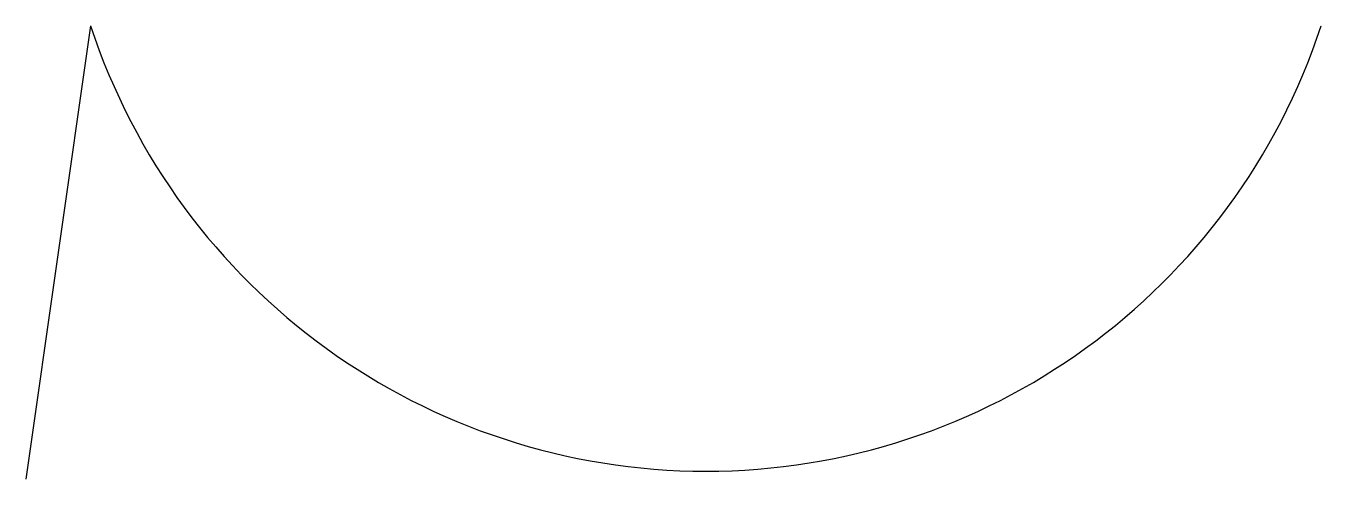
# Model space of a CAD drawing. Header units: millimetres. Extents: x -30 to -10, y -27 to -20.
import ezdxf

# ---------------------------------------------------------------- set-up
doc = ezdxf.new("R2010")
doc.units = ezdxf.units.MM
doc.header["$MEASUREMENT"] = 0
doc.layers.get('0').update_dxf_attribs({"lineweight": 25, "true_color": 0xffffff})

msp = doc.modelspace()

# ---------------------------------------------------------------- linework, layer by layer
msp.add_line((-29, -20), (-30, -27))
msp.add_arc((-19.5, -16.878), 10, 198.1949, 341.8051)

doc.saveas('drawing.dxf')
